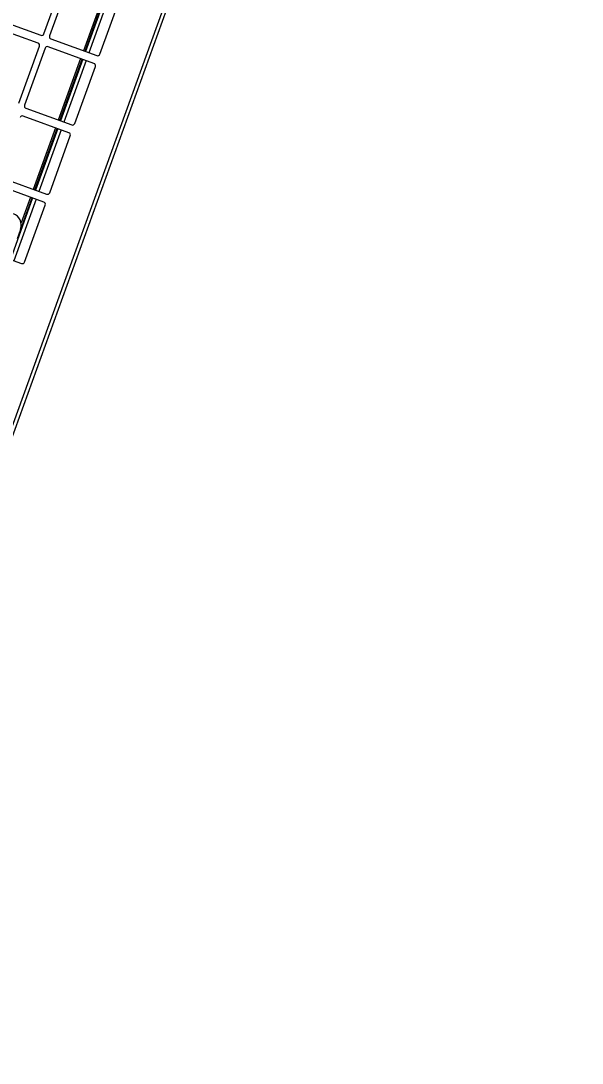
# Model space of a CAD drawing. Header units: metres. Extents: x -17822 to 152406, y -4219 to 19791.
# Drawn here: x 118515 to 118562.2, y 5609.5 to 5697.2 of the extents above; entities that cross this region are included whole.
import ezdxf

# ---------------------------------------------------------------- set-up
doc = ezdxf.new("R2010")
doc.units = ezdxf.units.M
doc.header["$LTSCALE"] = 100
doc.header["$MEASUREMENT"] = 0
doc.layers.get('0').update_dxf_attribs({"color": 9, "lineweight": 9})
doc.layers.add('TEKSAN', color=7, linetype='Continuous', lineweight=9)
doc.styles.get("Standard").update_dxf_attribs({"font": 'ARIALN.TTF'})
doc.dimstyles.new('TEKSAN', dxfattribs={"dimtxt": 17, "dimasz": 8, "dimexe": 2, "dimexo": 2, "dimgap": 3, "dimtad": 1, "dimdec": 0, "dimzin": 0, "dimdsep": 46, "dimtxsty": 'Standard', "dimcen": 0.09, "dimclrd": 160, "dimclre": 252, "dimclrt": 160, "dimadec": 0, "dimazin": 0, "dimtfac": 1, "dimtdec": 0, "dimtofl": 0, "dimtmove": 0, "dimatfit": 3, "dimfxl": 1, "dimtolj": 1, "dimtzin": 0, "dimarcsym": 0})

# ---------------------------------------------------------------- blocks, each defined once
blk = doc.blocks.new('K500H165_üst')
at = {"color": 7, "linetype": 'Continuous', "lineweight": 15}
for p, q in [((44.418, 82.5), (150.082, 82.5)), ((44.55, 82.2), (149.95, 82.2)), ((57.75, 78.5), (52.65, 78.5)), ((57.95, 74.2), (57.95, 78.3)), ((58.65, 78.3), (58.65, 74.2)), ((63.95, 78.5), (58.85, 78.5)), ((64.15, 74.2), (64.15, 78.3)), ((64.85, 78.3), (64.85, 74.2)), ((70.15, 78.5), (65.05, 78.5)), ((70.35, 74.2), (70.35, 78.3)), ((71.05, 78.3), (71.05, 74.2)), ((76.35, 78.5), (71.25, 78.5)), ((76.55, 74.2), (76.55, 78.3)), ((52.45, 77.6), (57.95, 77.6)), ((52.45, 77.3), (57.95, 77.3)), ((57.95, 77.25), (52.45, 77.25)), ((58.65, 77.6), (64.15, 77.6)), ((58.65, 77.3), (64.15, 77.3)), ((64.15, 77.25), (58.65, 77.25)), ((64.85, 77.6), (70.35, 77.6)), ((64.85, 77.3), (70.35, 77.3)), ((70.35, 77.25), (64.85, 77.25)), ((71.05, 77.6), (76.55, 77.6)), ((71.05, 77.3), (76.55, 77.3)), ((74.682, 77.25), (71.05, 77.25)), ((52.45, 77.1), (57.95, 77.1)), ((58.65, 77.1), (64.15, 77.1)), ((64.85, 77.1), (70.35, 77.1)), ((71.05, 77.1), (73.353, 77.1)), ((52.65, 74), (57.75, 74)), ((58.85, 74), (63.95, 74)), ((57.75, 73.5), (52.65, 73.5)), ((57.95, 69.2), (57.95, 73.3)), ((58.65, 73.3), (58.65, 69.2)), ((63.95, 73.5), (58.85, 73.5))]:
    blk.add_line(p, q, dxfattribs=at)
for centre, radius, start, end in [((57.75, 78.3), 0.2, 0, 90), ((58.85, 78.3), 0.2, 90, 180), ((63.95, 78.3), 0.2, 0, 90), ((65.05, 78.3), 0.2, 90, 180), ((70.15, 78.3), 0.2, 0, 90), ((71.25, 78.3), 0.2, 90, 180), ((76.35, 78.3), 0.2, 0, 90), ((73.85, 76.232), 1, 90, 180), ((57.75, 74.2), 0.2, 270, 0), ((58.85, 74.2), 0.2, 180, 270), ((63.95, 74.2), 0.2, 270, 0), ((65.05, 74.2), 0.2, 180, 270), ((57.75, 73.3), 0.2, 0, 90), ((58.85, 73.3), 0.2, 90, 180)]:
    blk.add_arc(centre, radius, start, end, dxfattribs=at)
blk = doc.blocks.new('*D549')
at = {"layer": 'TEKSAN', "color": 252, "lineweight": -2, "transparency": 16777216}
for p, q in [((118508.809, 5647.189), (118489.098, 5592.412)), ((118602.903, 5613.33), (118583.192, 5558.553))]:
    blk.add_line(p, q, dxfattribs=at)
at = {"layer": 'TEKSAN', "color": 160, "lineweight": -2, "transparency": 16777216}
blk.add_line((118497.303, 5591.585), (118576.341, 5563.144), dxfattribs=at)
at = {"layer": 'TEKSAN', "color": 160, "transparency": 16777216}
for points in [[(118497.754, 5592.84), (118496.852, 5590.331), (118489.776, 5594.294)], [(118576.793, 5564.398), (118575.89, 5561.889), (118583.869, 5560.435)]]:
    blk.add_solid(points, dxfattribs=at)
at = {"layer": 'TEKSAN', "color": 160, "transparency": 16777216, "insert": (118540.777, 5588.354), "char_height": 17, "attachment_point": 5, "rotation": 340.20898}
blk.add_mtext('\\A1;100', dxfattribs=at)

msp = doc.modelspace()

# ---------------------------------------------------------------- block references
at = {"layer": 'TEKSAN', "rotation": 250.1125129141476}
msp.add_blockref('K500H165_üst', (118467.454, 5775.4), dxfattribs=at)

# ---------------------------------------------------------------- dimensions: what is measured, and where the dimension line sits
at = {"layer": 'TEKSAN'}
dim = msp.add_aligned_dim(p1=(118509.487, 5649.071), p2=(118603.58, 5615.212), distance=-58.215, dimstyle='TEKSAN', dxfattribs=at)
dim.commit()
dim.dimension.update_dxf_attribs({"geometry": '*D549', "text_midpoint": (118540.777, 5588.354)})

doc.saveas('drawing.dxf')
